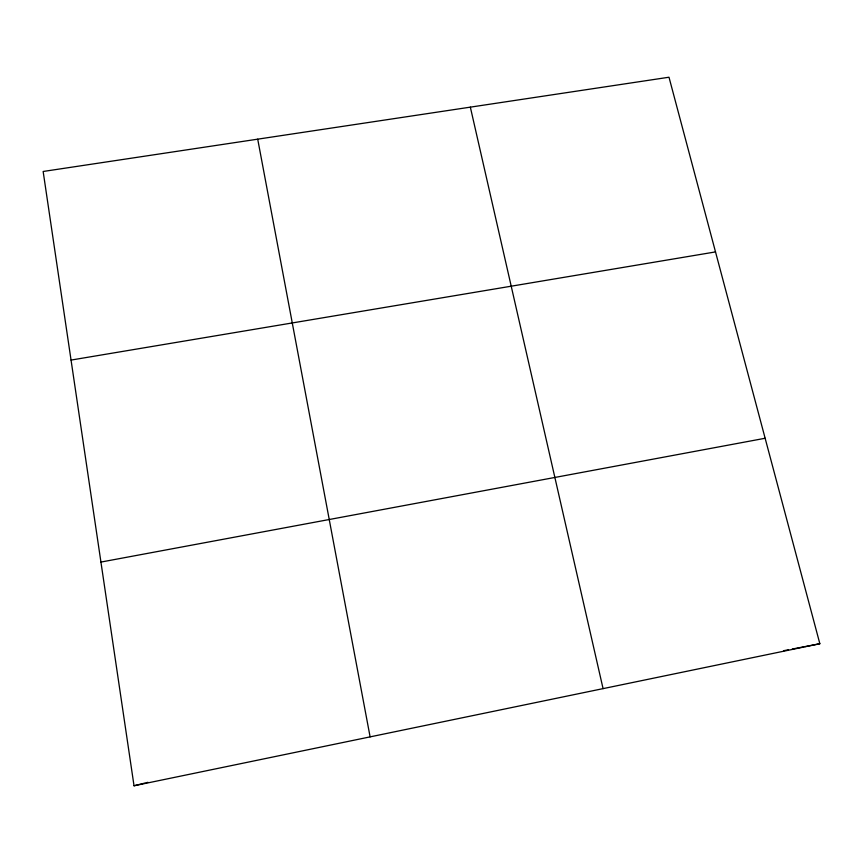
<?xml version="1.0" encoding="UTF-8"?>
<svg xmlns="http://www.w3.org/2000/svg" width="863" height="863" viewBox="0 0 863 863"><rect width="100%" height="100%" fill="white"/><g stroke="black" fill="none" stroke-linecap="round" stroke-linejoin="round"><path stroke-width="1.29" d="M134.024 785.772L819.85 643.733L668.998 77.228L43.15 171.478L134.024 785.772L144.898 783.065M146.041 782.784L147.918 782.32M783.604 650.702L788.512 649.753M792.256 649.041L803.496 646.872M804.758 646.635L819.85 643.733M100.928 562.072L765.136 438.264M71.046 360.076L715.513 251.91M470.346 107.152L603.075 688.631M257.713 139.17L370.108 736.873"/></g></svg>
